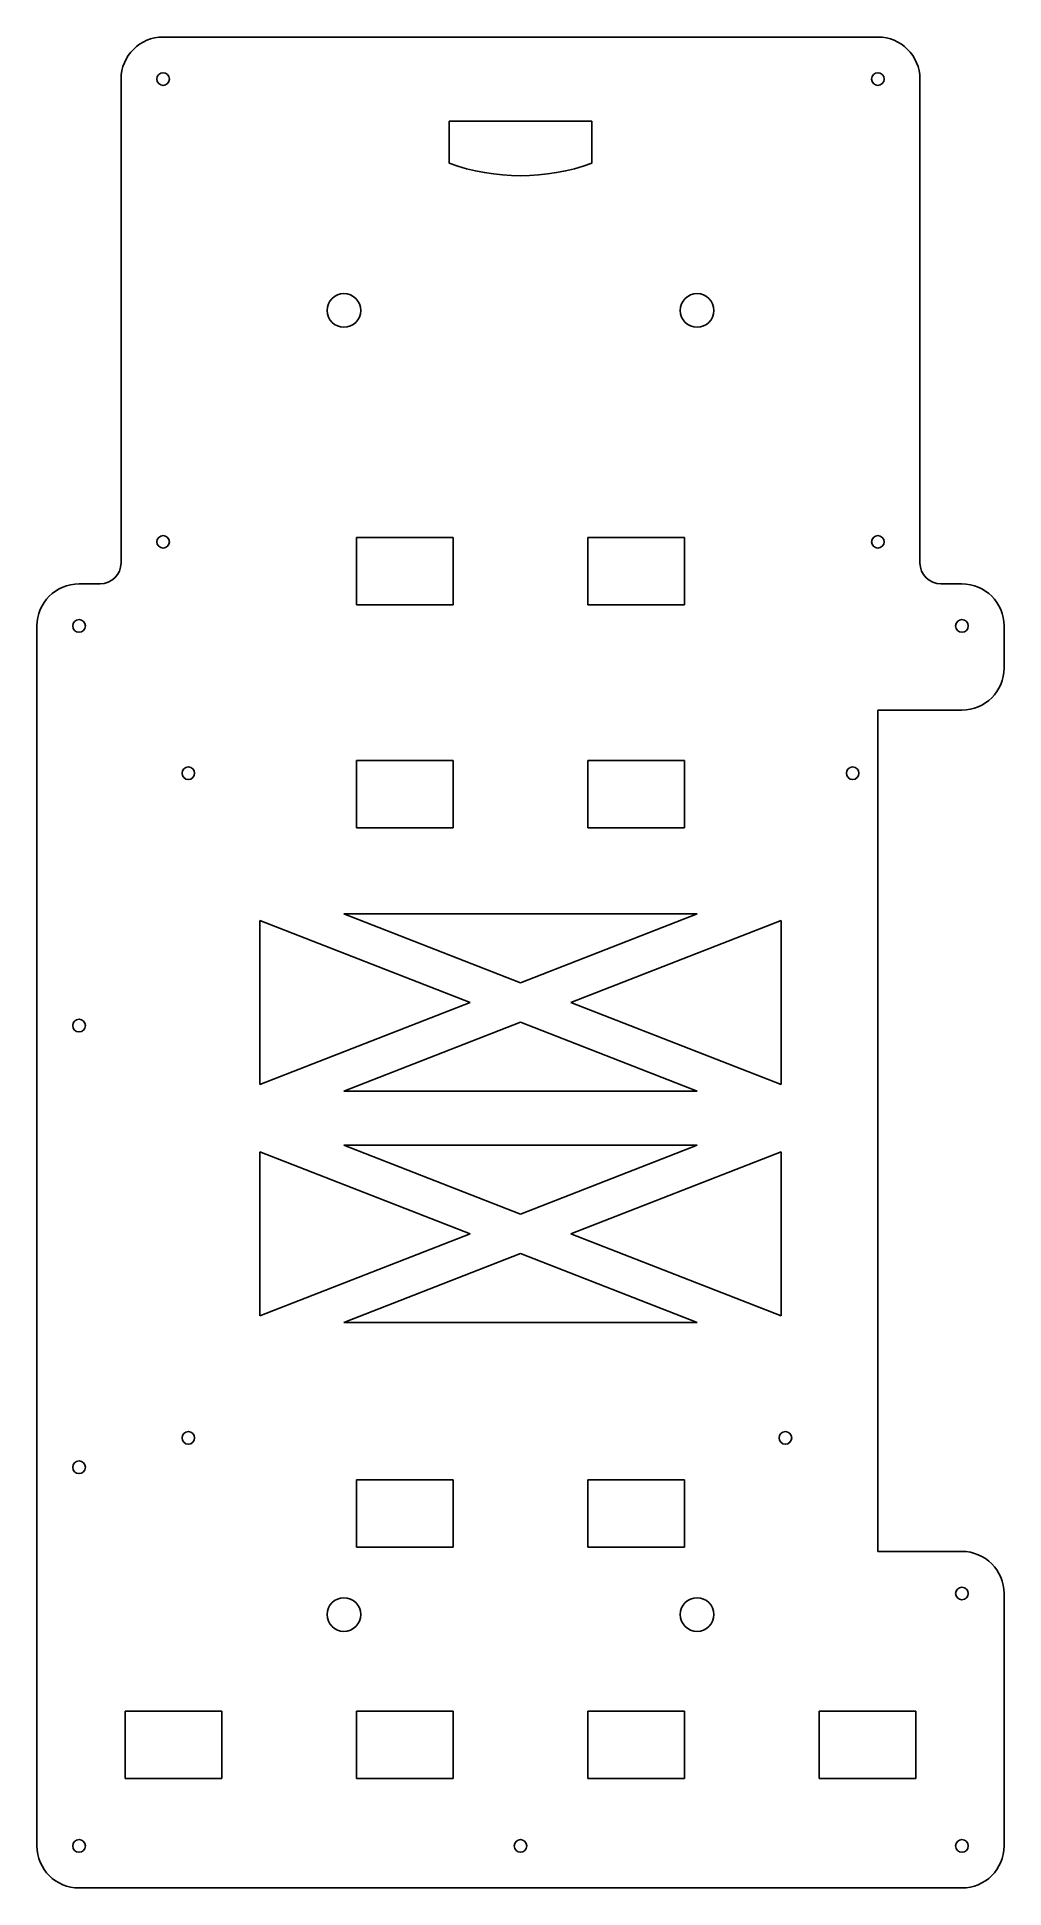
# Model space of a CAD drawing. Extents: x -115 to 115, y -220 to 220.
import ezdxf

# ---------------------------------------------------------------- set-up
doc = ezdxf.new("R2010")
doc.units = 0
doc.header["$MEASUREMENT"] = 0
doc.layers.add('Pad003', color=7, linetype='CONTINUOUS')

msp = doc.modelspace()

# ---------------------------------------------------------------- linework, layer by layer
at = {"layer": 'Pad003'}
for p, q in [((-85, 220, -72), (-85, 220, -68)), ((-85, 220, -72), (85, 220, -72)), ((-85, 220, -68), (85, 220, -68)), ((-85, 220, -72), (-85, 220, -68)), ((-85, 220, -72), (85, 220, -72)), ((-85, 220, -68), (85, 220, -68)), ((85, 220, -72), (85, 220, -68)), ((85, 220, -72), (85, 220, -68)), ((-95, 210, -72), (-95, 210, -68)), ((-95, 95, -72), (-95, 210, -72)), ((-95, 95, -68), (-95, 210, -68)), ((-95, 210, -72), (-95, 210, -68)), ((-95, 95, -72), (-95, 210, -72)), ((-95, 95, -68), (-95, 210, -68)), ((-83.5, 210, -72), (-83.5, 210, -68)), ((-83.5, 210, -72), (-83.5, 210, -68)), ((86.5, 210, -72), (86.5, 210, -68)), ((86.5, 210, -72), (86.5, 210, -68)), ((95, 210, -72), (95, 210, -68)), ((95, 210, -72), (95, 210, -68)), ((95, 210, -72), (95, 95, -72)), ((95, 210, -68), (95, 95, -68)), ((95, 210, -72), (95, 95, -72)), ((95, 210, -68), (95, 95, -68)), ((-17, 200, -72), (-17, 200, -68)), ((-17, 190, -72), (-17, 200, -72)), ((-17, 190, -68), (-17, 200, -68)), ((-17, 200, -72), (-17, 200, -68)), ((-17, 200, -72), (17, 200, -72)), ((-17, 200, -68), (17, 200, -68)), ((-17, 190, -72), (-17, 200, -72)), ((-17, 200, -72), (17, 200, -72)), ((-17, 190, -68), (-17, 200, -68)), ((-17, 200, -68), (17, 200, -68)), ((17, 200, -72), (17, 200, -68)), ((17, 200, -72), (17, 190, -72)), ((17, 200, -68), (17, 190, -68)), ((17, 200, -72), (17, 200, -68)), ((17, 200, -72), (17, 190, -72)), ((17, 200, -68), (17, 190, -68)), ((-17, 190, -72), (-17, 190, -68)), ((-17, 190, -72), (-17, 190, -68)), ((17, 190, -72), (17, 190, -68)), ((17, 190, -72), (17, 190, -68)), ((-38, 155, -72), (-38, 155, -68)), ((-38, 155, -72), (-38, 155, -68)), ((46, 155, -72), (46, 155, -68)), ((46, 155, -72), (46, 155, -68)), ((-83.5, 100, -72), (-83.5, 100, -68)), ((-83.5, 100, -72), (-83.5, 100, -68)), ((-39, 101, -72), (-39, 101, -68)), ((-39, 85, -72), (-39, 101, -72)), ((-39, 85, -68), (-39, 101, -68)), ((-39, 101, -72), (-39, 101, -68)), ((-39, 101, -72), (-16, 101, -72)), ((-39, 101, -68), (-16, 101, -68)), ((-39, 85, -72), (-39, 101, -72)), ((-39, 101, -72), (-16, 101, -72)), ((-39, 85, -68), (-39, 101, -68)), ((-39, 101, -68), (-16, 101, -68)), ((-16, 101, -72), (-16, 101, -68)), ((-16, 101, -72), (-16, 85, -72)), ((-16, 101, -68), (-16, 85, -68)), ((-16, 101, -72), (-16, 101, -68)), ((-16, 101, -72), (-16, 85, -72)), ((-16, 101, -68), (-16, 85, -68)), ((16, 101, -72), (16, 101, -68)), ((16, 101, -72), (39, 101, -72)), ((16, 101, -68), (39, 101, -68)), ((16, 101, -72), (16, 101, -68)), ((16, 85, -72), (16, 101, -72)), ((16, 85, -68), (16, 101, -68)), ((16, 101, -72), (39, 101, -72)), ((16, 85, -72), (16, 101, -72)), ((16, 101, -68), (39, 101, -68)), ((16, 85, -68), (16, 101, -68)), ((39, 101, -72), (39, 101, -68)), ((39, 101, -72), (39, 101, -68)), ((39, 101, -72), (39, 85, -72)), ((39, 101, -68), (39, 85, -68)), ((39, 101, -72), (39, 85, -72)), ((39, 101, -68), (39, 85, -68)), ((86.5, 100, -72), (86.5, 100, -68)), ((86.5, 100, -72), (86.5, 100, -68)), ((-95, 95, -72), (-95, 95, -68)), ((-95, 95, -72), (-95, 95, -68)), ((95, 95, -72), (95, 95, -68)), ((95, 95, -72), (95, 95, -68)), ((-105, 90, -72), (-105, 90, -68)), ((-105, 90, -72), (-105, 90, -68)), ((-105, 90, -72), (-100, 90, -72)), ((-105, 90, -68), (-100, 90, -68)), ((-105, 90, -72), (-100, 90, -72)), ((-105, 90, -68), (-100, 90, -68)), ((-100, 90, -72), (-100, 90, -68)), ((-100, 90, -72), (-100, 90, -68)), ((100, 90, -72), (100, 90, -68)), ((100, 90, -72), (100, 90, -68)), ((100, 90, -72), (105, 90, -72)), ((100, 90, -68), (105, 90, -68)), ((100, 90, -72), (105, 90, -72)), ((100, 90, -68), (105, 90, -68)), ((105, 90, -72), (105, 90, -68)), ((105, 90, -72), (105, 90, -68)), ((-39, 85, -72), (-39, 85, -68)), ((-39, 85, -72), (-39, 85, -68)), ((-16, 85, -72), (-39, 85, -72)), ((-16, 85, -68), (-39, 85, -68)), ((-16, 85, -72), (-39, 85, -72)), ((-16, 85, -68), (-39, 85, -68)), ((-16, 85, -72), (-16, 85, -68)), ((-16, 85, -72), (-16, 85, -68)), ((16, 85, -72), (16, 85, -68)), ((16, 85, -72), (16, 85, -68)), ((39, 85, -72), (16, 85, -72)), ((39, 85, -68), (16, 85, -68)), ((39, 85, -72), (16, 85, -72)), ((39, 85, -68), (16, 85, -68)), ((39, 85, -72), (39, 85, -68)), ((39, 85, -72), (39, 85, -68)), ((-115, 80, -72), (-115, 80, -68)), ((-115, -210, -72), (-115, 80, -72)), ((-115, -210, -68), (-115, 80, -68)), ((-115, 80, -72), (-115, 80, -68)), ((-115, -210, -72), (-115, 80, -72)), ((-115, -210, -68), (-115, 80, -68)), ((-103.5, 80, -72), (-103.5, 80, -68)), ((-103.5, 80, -72), (-103.5, 80, -68)), ((106.5, 80, -72), (106.5, 80, -68)), ((106.5, 80, -72), (106.5, 80, -68)), ((115, 80, -72), (115, 80, -68)), ((115, 80, -72), (115, 80, -68)), ((115, 80, -72), (115, 70, -72)), ((115, 80, -68), (115, 70, -68)), ((115, 80, -72), (115, 70, -72)), ((115, 80, -68), (115, 70, -68)), ((115, 70, -72), (115, 70, -68)), ((115, 70, -72), (115, 70, -68)), ((85, 60, -72), (85, 60, -68)), ((105, 60, -72), (85, 60, -72)), ((105, 60, -68), (85, 60, -68)), ((85, 60, -72), (85, 60, -68)), ((85, 60, -72), (85, -140, -72)), ((85, 60, -68), (85, -140, -68)), ((105, 60, -72), (85, 60, -72)), ((85, 60, -72), (85, -140, -72)), ((105, 60, -68), (85, 60, -68)), ((85, 60, -68), (85, -140, -68)), ((105, 60, -72), (105, 60, -68)), ((105, 60, -72), (105, 60, -68)), ((-77.5, 45, -72), (-77.5, 45, -68)), ((-77.5, 45, -72), (-77.5, 45, -68)), ((-39, 48, -72), (-39, 48, -68)), ((-39, 32, -72), (-39, 48, -72)), ((-39, 32, -68), (-39, 48, -68)), ((-39, 48, -72), (-39, 48, -68)), ((-39, 48, -72), (-16, 48, -72)), ((-39, 48, -68), (-16, 48, -68)), ((-39, 32, -72), (-39, 48, -72)), ((-39, 48, -72), (-16, 48, -72)), ((-39, 32, -68), (-39, 48, -68)), ((-39, 48, -68), (-16, 48, -68)), ((-16, 48, -72), (-16, 48, -68)), ((-16, 48, -72), (-16, 32, -72)), ((-16, 48, -68), (-16, 32, -68)), ((-16, 48, -72), (-16, 48, -68)), ((-16, 48, -72), (-16, 32, -72)), ((-16, 48, -68), (-16, 32, -68)), ((16, 48, -72), (16, 48, -68)), ((16, 48, -72), (39, 48, -72)), ((16, 48, -68), (39, 48, -68)), ((16, 48, -72), (16, 48, -68)), ((16, 32, -72), (16, 48, -72)), ((16, 32, -68), (16, 48, -68)), ((16, 48, -72), (39, 48, -72)), ((16, 32, -72), (16, 48, -72)), ((16, 48, -68), (39, 48, -68)), ((16, 32, -68), (16, 48, -68)), ((39, 48, -72), (39, 48, -68)), ((39, 48, -72), (39, 48, -68)), ((39, 48, -72), (39, 32, -72)), ((39, 48, -68), (39, 32, -68)), ((39, 48, -72), (39, 32, -72)), ((39, 48, -68), (39, 32, -68)), ((80.5, 45, -72), (80.5, 45, -68)), ((80.5, 45, -72), (80.5, 45, -68)), ((-39, 32, -72), (-39, 32, -68)), ((-39, 32, -72), (-39, 32, -68)), ((-16, 32, -72), (-39, 32, -72)), ((-16, 32, -68), (-39, 32, -68)), ((-16, 32, -72), (-39, 32, -72)), ((-16, 32, -68), (-39, 32, -68)), ((-16, 32, -72), (-16, 32, -68)), ((-16, 32, -72), (-16, 32, -68)), ((16, 32, -72), (16, 32, -68)), ((16, 32, -72), (16, 32, -68)), ((39, 32, -72), (16, 32, -72)), ((39, 32, -68), (16, 32, -68)), ((39, 32, -72), (16, 32, -72)), ((39, 32, -68), (16, 32, -68)), ((39, 32, -72), (39, 32, -68)), ((39, 32, -72), (39, 32, -68)), ((-62, 10, -72), (-62, 10, -68)), ((-62, 10, -72), (-62, -29, -72)), ((-62, 10, -68), (-62, -29, -68)), ((-62, 10, -72), (-62, 10, -68)), ((-62, 10, -72), (-12, -9.5, -72)), ((-62, 10, -68), (-12, -9.5, -68)), ((-62, 10, -72), (-62, -29, -72)), ((-62, 10, -72), (-12, -9.5, -72)), ((-62, 10, -68), (-62, -29, -68)), ((-62, 10, -68), (-12, -9.5, -68)), ((-42, 11.56, -72), (-42, 11.56, -68)), ((-42, 11.56, -72), (0, -4.82, -72)), ((-42, 11.56, -68), (0, -4.82, -68)), ((-42, 11.56, -72), (-42, 11.56, -68)), ((-42, 11.56, -72), (42, 11.56, -72)), ((-42, 11.56, -68), (42, 11.56, -68)), ((-42, 11.56, -72), (0, -4.82, -72)), ((-42, 11.56, -72), (42, 11.56, -72)), ((-42, 11.56, -68), (0, -4.82, -68)), ((-42, 11.56, -68), (42, 11.56, -68)), ((42, 11.56, -72), (0, -4.82, -72)), ((42, 11.56, -68), (0, -4.82, -68)), ((42, 11.56, -72), (0, -4.82, -72)), ((42, 11.56, -68), (0, -4.82, -68)), ((62, 10, -72), (12, -9.5, -72)), ((62, 10, -68), (12, -9.5, -68)), ((62, 10, -72), (12, -9.5, -72)), ((62, 10, -68), (12, -9.5, -68)), ((42, 11.56, -72), (42, 11.56, -68)), ((42, 11.56, -72), (42, 11.56, -68)), ((62, 10, -72), (62, 10, -68)), ((62, 10, -72), (62, 10, -68)), ((62, 10, -72), (62, -29, -72)), ((62, 10, -68), (62, -29, -68)), ((62, 10, -72), (62, -29, -72)), ((62, 10, -68), (62, -29, -68)), ((0, -4.82, -72), (0, -4.82, -68)), ((0, -4.82, -72), (0, -4.82, -68)), ((-12, -9.5, -72), (-62, -29, -72)), ((-12, -9.5, -68), (-62, -29, -68)), ((-12, -9.5, -72), (-62, -29, -72)), ((-12, -9.5, -68), (-62, -29, -68)), ((-12, -9.5, -72), (-12, -9.5, -68)), ((-12, -9.5, -72), (-12, -9.5, -68)), ((12, -9.5, -72), (12, -9.5, -68)), ((12, -9.5, -72), (12, -9.5, -68)), ((12, -9.5, -72), (62, -29, -72)), ((12, -9.5, -68), (62, -29, -68)), ((12, -9.5, -72), (62, -29, -72)), ((12, -9.5, -68), (62, -29, -68)), ((-103.5, -15, -72), (-103.5, -15, -68)), ((-103.5, -15, -72), (-103.5, -15, -68)), ((0, -14.18, -72), (-42, -30.56, -72)), ((0, -14.18, -68), (-42, -30.56, -68)), ((0, -14.18, -72), (-42, -30.56, -72)), ((0, -14.18, -68), (-42, -30.56, -68)), ((0, -14.18, -72), (0, -14.18, -68)), ((0, -14.18, -72), (42, -30.56, -72)), ((0, -14.18, -68), (42, -30.56, -68)), ((0, -14.18, -72), (0, -14.18, -68)), ((0, -14.18, -72), (42, -30.56, -72)), ((0, -14.18, -68), (42, -30.56, -68)), ((-62, -29, -72), (-62, -29, -68)), ((-62, -29, -72), (-62, -29, -68)), ((-42, -30.56, -72), (-42, -30.56, -68)), ((-42, -30.56, -72), (42, -30.56, -72)), ((-42, -30.56, -68), (42, -30.56, -68)), ((-42, -30.56, -72), (-42, -30.56, -68)), ((-42, -30.56, -72), (42, -30.56, -72)), ((-42, -30.56, -68), (42, -30.56, -68)), ((42, -30.56, -72), (42, -30.56, -68)), ((42, -30.56, -72), (42, -30.56, -68)), ((62, -29, -72), (62, -29, -68)), ((62, -29, -72), (62, -29, -68)), ((-42, -43.44, -72), (-42, -43.44, -68)), ((-42, -43.44, -72), (0, -59.82, -72)), ((-42, -43.44, -68), (0, -59.82, -68)), ((-42, -43.44, -72), (-42, -43.44, -68)), ((-42, -43.44, -72), (42, -43.44, -72)), ((-42, -43.44, -68), (42, -43.44, -68)), ((-42, -43.44, -72), (0, -59.82, -72)), ((-42, -43.44, -72), (42, -43.44, -72)), ((-42, -43.44, -68), (0, -59.82, -68)), ((-42, -43.44, -68), (42, -43.44, -68)), ((42, -43.44, -72), (0, -59.82, -72)), ((42, -43.44, -68), (0, -59.82, -68)), ((42, -43.44, -72), (0, -59.82, -72)), ((42, -43.44, -68), (0, -59.82, -68)), ((42, -43.44, -72), (42, -43.44, -68)), ((42, -43.44, -72), (42, -43.44, -68)), ((-62, -45, -72), (-62, -45, -68)), ((-62, -45, -72), (-62, -84, -72)), ((-62, -45, -68), (-62, -84, -68)), ((-62, -45, -72), (-62, -45, -68)), ((-62, -45, -72), (-12, -64.5, -72)), ((-62, -45, -68), (-12, -64.5, -68)), ((-62, -45, -72), (-62, -84, -72)), ((-62, -45, -72), (-12, -64.5, -72)), ((-62, -45, -68), (-62, -84, -68)), ((-62, -45, -68), (-12, -64.5, -68)), ((62, -45, -72), (12, -64.5, -72)), ((62, -45, -68), (12, -64.5, -68)), ((62, -45, -72), (12, -64.5, -72)), ((62, -45, -68), (12, -64.5, -68)), ((62, -45, -72), (62, -45, -68)), ((62, -45, -72), (62, -45, -68)), ((62, -45, -72), (62, -84, -72)), ((62, -45, -68), (62, -84, -68)), ((62, -45, -72), (62, -84, -72)), ((62, -45, -68), (62, -84, -68)), ((0, -59.82, -72), (0, -59.82, -68)), ((0, -59.82, -72), (0, -59.82, -68)), ((-12, -64.5, -72), (-62, -84, -72)), ((-12, -64.5, -68), (-62, -84, -68)), ((-12, -64.5, -72), (-62, -84, -72)), ((-12, -64.5, -68), (-62, -84, -68)), ((-12, -64.5, -72), (-12, -64.5, -68)), ((-12, -64.5, -72), (-12, -64.5, -68)), ((12, -64.5, -72), (12, -64.5, -68)), ((12, -64.5, -72), (12, -64.5, -68)), ((12, -64.5, -72), (62, -84, -72)), ((12, -64.5, -68), (62, -84, -68)), ((12, -64.5, -72), (62, -84, -72)), ((12, -64.5, -68), (62, -84, -68)), ((0, -69.18, -72), (-42, -85.56, -72)), ((0, -69.18, -68), (-42, -85.56, -68)), ((0, -69.18, -72), (-42, -85.56, -72)), ((0, -69.18, -68), (-42, -85.56, -68)), ((0, -69.18, -72), (0, -69.18, -68)), ((0, -69.18, -72), (42, -85.56, -72)), ((0, -69.18, -68), (42, -85.56, -68)), ((0, -69.18, -72), (0, -69.18, -68)), ((0, -69.18, -72), (42, -85.56, -72)), ((0, -69.18, -68), (42, -85.56, -68)), ((-62, -84, -72), (-62, -84, -68)), ((-62, -84, -72), (-62, -84, -68)), ((-42, -85.56, -72), (-42, -85.56, -68)), ((-42, -85.56, -72), (42, -85.56, -72)), ((-42, -85.56, -68), (42, -85.56, -68)), ((-42, -85.56, -72), (-42, -85.56, -68)), ((-42, -85.56, -72), (42, -85.56, -72)), ((-42, -85.56, -68), (42, -85.56, -68)), ((42, -85.56, -72), (42, -85.56, -68)), ((42, -85.56, -72), (42, -85.56, -68)), ((62, -84, -72), (62, -84, -68)), ((62, -84, -72), (62, -84, -68)), ((-77.5, -113, -72), (-77.5, -113, -68)), ((-77.5, -113, -72), (-77.5, -113, -68)), ((64.5, -113, -72), (64.5, -113, -68)), ((64.5, -113, -72), (64.5, -113, -68)), ((-103.5, -120, -72), (-103.5, -120, -68)), ((-103.5, -120, -72), (-103.5, -120, -68)), ((-39, -123, -72), (-39, -123, -68)), ((-39, -139, -72), (-39, -123, -72)), ((-39, -139, -68), (-39, -123, -68)), ((-39, -123, -72), (-39, -123, -68)), ((-39, -123, -72), (-16, -123, -72)), ((-39, -123, -68), (-16, -123, -68)), ((-39, -139, -72), (-39, -123, -72)), ((-39, -123, -72), (-16, -123, -72)), ((-39, -139, -68), (-39, -123, -68)), ((-39, -123, -68), (-16, -123, -68)), ((-16, -123, -72), (-16, -123, -68)), ((-16, -123, -72), (-16, -139, -72)), ((-16, -123, -68), (-16, -139, -68)), ((-16, -123, -72), (-16, -123, -68)), ((-16, -123, -72), (-16, -139, -72)), ((-16, -123, -68), (-16, -139, -68)), ((16, -123, -72), (16, -123, -68)), ((16, -123, -72), (39, -123, -72)), ((16, -123, -68), (39, -123, -68)), ((16, -123, -72), (16, -123, -68)), ((16, -139, -72), (16, -123, -72)), ((16, -139, -68), (16, -123, -68)), ((16, -123, -72), (39, -123, -72)), ((16, -139, -72), (16, -123, -72)), ((16, -123, -68), (39, -123, -68)), ((16, -139, -68), (16, -123, -68)), ((39, -123, -72), (39, -123, -68)), ((39, -123, -72), (39, -123, -68)), ((39, -123, -72), (39, -139, -72)), ((39, -123, -68), (39, -139, -68)), ((39, -123, -72), (39, -139, -72)), ((39, -123, -68), (39, -139, -68)), ((-39, -139, -72), (-39, -139, -68)), ((-39, -139, -72), (-39, -139, -68)), ((-16, -139, -72), (-39, -139, -72)), ((-16, -139, -68), (-39, -139, -68)), ((-16, -139, -72), (-39, -139, -72)), ((-16, -139, -68), (-39, -139, -68)), ((-16, -139, -72), (-16, -139, -68)), ((-16, -139, -72), (-16, -139, -68)), ((16, -139, -72), (16, -139, -68)), ((16, -139, -72), (16, -139, -68)), ((39, -139, -72), (16, -139, -72)), ((39, -139, -68), (16, -139, -68)), ((39, -139, -72), (16, -139, -72)), ((39, -139, -68), (16, -139, -68)), ((39, -139, -72), (39, -139, -68)), ((39, -139, -72), (39, -139, -68)), ((85, -140, -72), (85, -140, -68)), ((85, -140, -72), (85, -140, -68)), ((85, -140, -72), (105, -140, -72)), ((85, -140, -68), (105, -140, -68)), ((85, -140, -72), (105, -140, -72)), ((85, -140, -68), (105, -140, -68)), ((105, -140, -72), (105, -140, -68)), ((105, -140, -72), (105, -140, -68)), ((106.5, -150, -72), (106.5, -150, -68)), ((106.5, -150, -72), (106.5, -150, -68)), ((115, -150, -72), (115, -150, -68)), ((115, -150, -72), (115, -150, -68)), ((115, -150, -72), (115, -210, -72)), ((115, -150, -68), (115, -210, -68)), ((115, -150, -72), (115, -210, -72)), ((115, -150, -68), (115, -210, -68)), ((-38, -155, -72), (-38, -155, -68)), ((-38, -155, -72), (-38, -155, -68)), ((46, -155, -72), (46, -155, -68)), ((46, -155, -72), (46, -155, -68)), ((-94, -178, -72), (-94, -178, -68)), ((-94, -178, -72), (-71, -178, -72)), ((-94, -178, -68), (-71, -178, -68)), ((-94, -178, -72), (-94, -178, -68)), ((-94, -194, -72), (-94, -178, -72)), ((-94, -194, -68), (-94, -178, -68)), ((-94, -178, -72), (-71, -178, -72)), ((-94, -194, -72), (-94, -178, -72)), ((-94, -178, -68), (-71, -178, -68)), ((-94, -194, -68), (-94, -178, -68)), ((-71, -178, -72), (-71, -178, -68)), ((-71, -178, -72), (-71, -194, -72)), ((-71, -178, -68), (-71, -194, -68)), ((-71, -178, -72), (-71, -178, -68)), ((-71, -178, -72), (-71, -194, -72)), ((-71, -178, -68), (-71, -194, -68)), ((-39, -178, -72), (-39, -178, -68)), ((-39, -194, -72), (-39, -178, -72)), ((-39, -194, -68), (-39, -178, -68)), ((-39, -178, -72), (-39, -178, -68)), ((-39, -178, -72), (-16, -178, -72)), ((-39, -178, -68), (-16, -178, -68)), ((-39, -194, -72), (-39, -178, -72)), ((-39, -178, -72), (-16, -178, -72)), ((-39, -194, -68), (-39, -178, -68)), ((-39, -178, -68), (-16, -178, -68)), ((-16, -178, -72), (-16, -178, -68)), ((-16, -178, -72), (-16, -194, -72)), ((-16, -178, -68), (-16, -194, -68)), ((-16, -178, -72), (-16, -178, -68)), ((-16, -178, -72), (-16, -194, -72)), ((-16, -178, -68), (-16, -194, -68)), ((16, -178, -72), (16, -178, -68)), ((16, -178, -72), (39, -178, -72)), ((16, -178, -68), (39, -178, -68)), ((16, -178, -72), (16, -178, -68)), ((16, -194, -72), (16, -178, -72)), ((16, -194, -68), (16, -178, -68)), ((16, -178, -72), (39, -178, -72)), ((16, -194, -72), (16, -178, -72)), ((16, -178, -68), (39, -178, -68)), ((16, -194, -68), (16, -178, -68)), ((39, -178, -72), (39, -178, -68)), ((39, -178, -72), (39, -178, -68)), ((39, -178, -72), (39, -194, -72)), ((39, -178, -68), (39, -194, -68)), ((39, -178, -72), (39, -194, -72)), ((39, -178, -68), (39, -194, -68)), ((71, -178, -72), (71, -178, -68)), ((71, -178, -72), (94, -178, -72)), ((71, -178, -68), (94, -178, -68)), ((71, -178, -72), (71, -178, -68)), ((71, -194, -72), (71, -178, -72)), ((71, -194, -68), (71, -178, -68)), ((71, -178, -72), (94, -178, -72)), ((71, -194, -72), (71, -178, -72)), ((71, -178, -68), (94, -178, -68)), ((71, -194, -68), (71, -178, -68)), ((94, -178, -72), (94, -178, -68)), ((94, -178, -72), (94, -178, -68)), ((94, -178, -72), (94, -194, -72)), ((94, -178, -68), (94, -194, -68)), ((94, -178, -72), (94, -194, -72)), ((94, -178, -68), (94, -194, -68)), ((-94, -194, -72), (-94, -194, -68)), ((-94, -194, -72), (-94, -194, -68)), ((-71, -194, -72), (-94, -194, -72)), ((-71, -194, -68), (-94, -194, -68)), ((-71, -194, -72), (-94, -194, -72)), ((-71, -194, -68), (-94, -194, -68)), ((-71, -194, -72), (-71, -194, -68)), ((-71, -194, -72), (-71, -194, -68)), ((-39, -194, -72), (-39, -194, -68)), ((-39, -194, -72), (-39, -194, -68)), ((-16, -194, -72), (-39, -194, -72)), ((-16, -194, -68), (-39, -194, -68)), ((-16, -194, -72), (-39, -194, -72)), ((-16, -194, -68), (-39, -194, -68)), ((-16, -194, -72), (-16, -194, -68)), ((-16, -194, -72), (-16, -194, -68)), ((16, -194, -72), (16, -194, -68)), ((16, -194, -72), (16, -194, -68)), ((39, -194, -72), (16, -194, -72)), ((39, -194, -68), (16, -194, -68)), ((39, -194, -72), (16, -194, -72)), ((39, -194, -68), (16, -194, -68)), ((39, -194, -72), (39, -194, -68)), ((39, -194, -72), (39, -194, -68)), ((71, -194, -72), (71, -194, -68)), ((71, -194, -72), (71, -194, -68)), ((94, -194, -72), (71, -194, -72)), ((94, -194, -68), (71, -194, -68)), ((94, -194, -72), (71, -194, -72)), ((94, -194, -68), (71, -194, -68)), ((94, -194, -72), (94, -194, -68)), ((94, -194, -72), (94, -194, -68)), ((-115, -210, -72), (-115, -210, -68)), ((-115, -210, -72), (-115, -210, -68)), ((-103.5, -210, -72), (-103.5, -210, -68)), ((-103.5, -210, -72), (-103.5, -210, -68)), ((1.5, -210, -72), (1.5, -210, -68)), ((1.5, -210, -72), (1.5, -210, -68)), ((106.5, -210, -72), (106.5, -210, -68)), ((106.5, -210, -72), (106.5, -210, -68)), ((115, -210, -72), (115, -210, -68)), ((115, -210, -72), (115, -210, -68)), ((-105, -220, -72), (-105, -220, -68)), ((105, -220, -72), (-105, -220, -72)), ((105, -220, -68), (-105, -220, -68)), ((-105, -220, -72), (-105, -220, -68)), ((105, -220, -72), (-105, -220, -72)), ((105, -220, -68), (-105, -220, -68)), ((105, -220, -72), (105, -220, -68)), ((105, -220, -72), (105, -220, -68))]:
    msp.add_line(p, q, dxfattribs=at)
for centre, radius in [((-85, 210), 1.5), ((-85, 210), 1.5), ((-85, 210), 1.5), ((-85, 210), 1.5), ((85, 210), 1.5), ((85, 210), 1.5), ((85, 210), 1.5), ((85, 210), 1.5), ((-42, 155), 4), ((-42, 155), 4), ((-42, 155), 4), ((-42, 155), 4), ((42, 155), 4), ((42, 155), 4), ((42, 155), 4), ((42, 155), 4), ((-85, 100), 1.5), ((-85, 100), 1.5), ((-85, 100), 1.5), ((-85, 100), 1.5), ((85, 100), 1.5), ((85, 100), 1.5), ((85, 100), 1.5), ((85, 100), 1.5), ((-105, 80), 1.5), ((-105, 80), 1.5), ((-105, 80), 1.5), ((-105, 80), 1.5), ((105, 80), 1.5), ((105, 80), 1.5), ((105, 80), 1.5), ((105, 80), 1.5), ((-79, 45), 1.5), ((-79, 45), 1.5), ((-79, 45), 1.5), ((-79, 45), 1.5), ((79, 45), 1.5), ((79, 45), 1.5), ((79, 45), 1.5), ((79, 45), 1.5), ((-105, -15), 1.5), ((-105, -15), 1.5), ((-105, -15), 1.5), ((-105, -15), 1.5), ((-79, -113), 1.5), ((-79, -113), 1.5), ((-79, -113), 1.5), ((-79, -113), 1.5), ((63, -113), 1.5), ((63, -113), 1.5), ((63, -113), 1.5), ((63, -113), 1.5), ((-105, -120), 1.5), ((-105, -120), 1.5), ((-105, -120), 1.5), ((-105, -120), 1.5), ((105, -150), 1.5), ((105, -150), 1.5), ((105, -150), 1.5), ((105, -150), 1.5), ((-42, -155), 4), ((-42, -155), 4), ((-42, -155), 4), ((-42, -155), 4), ((42, -155), 4), ((42, -155), 4), ((42, -155), 4), ((42, -155), 4), ((-105, -210), 1.5), ((-105, -210), 1.5), ((-105, -210), 1.5), ((-105, -210), 1.5), ((0, -210), 1.5), ((0, -210), 1.5), ((0, -210), 1.5), ((0, -210), 1.5), ((105, -210), 1.5), ((105, -210), 1.5), ((105, -210), 1.5), ((105, -210), 1.5)]:
    msp.add_circle(centre, radius, dxfattribs=at)
for centre, radius, start, end in [((-85, 210, -72), 10, 90, 180), ((-85, 210, -68), 10, 90, 180), ((-85, 210, -72), 10, 90, 180), ((-85, 210, -68), 10, 90, 180), ((85, 210, -72), 10, 0, 90), ((85, 210, -68), 10, 0, 90), ((85, 210, -72), 10, 0, 90), ((85, 210, -68), 10, 0, 90), ((0, 237.02, -72), 50, -109.877, -70.1231), ((0, 237.02, -68), 50, -109.877, -70.1231), ((0, 237.02, -72), 50, -109.877, -70.1231), ((0, 237.02, -68), 50, -109.877, -70.1231), ((-100, 95, -72), 5, -90, 0), ((-100, 95, -68), 5, -90, 0), ((-100, 95, -72), 5, -90, 0), ((-100, 95, -68), 5, -90, 0), ((100, 95, -72), 5, 180, -90), ((100, 95, -68), 5, 180, -90), ((100, 95, -72), 5, 180, -90), ((100, 95, -68), 5, 180, -90), ((-105, 80, -72), 10, 90, -180), ((-105, 80, -68), 10, 90, -180), ((-105, 80, -72), 10, 90, -180), ((-105, 80, -68), 10, 90, -180), ((105, 80, -72), 10, 0, 90), ((105, 80, -68), 10, 0, 90), ((105, 80, -72), 10, 0, 90), ((105, 80, -68), 10, 0, 90), ((105, 70, -72), 10, -90, 0), ((105, 70, -68), 10, -90, 0), ((105, 70, -72), 10, -90, 0), ((105, 70, -68), 10, -90, 0), ((105, -150, -72), 10, 0, 90), ((105, -150, -68), 10, 0, 90), ((105, -150, -72), 10, 0, 90), ((105, -150, -68), 10, 0, 90), ((-105, -210, -72), 10, 180, -90), ((-105, -210, -68), 10, 180, -90), ((-105, -210, -72), 10, 180, -90), ((-105, -210, -68), 10, 180, -90), ((105, -210, -72), 10, -90, 0), ((105, -210, -68), 10, -90, 0), ((105, -210, -72), 10, -90, 0), ((105, -210, -68), 10, -90, 0)]:
    msp.add_arc(centre, radius, start, end, dxfattribs=at)

doc.saveas('drawing.dxf')
